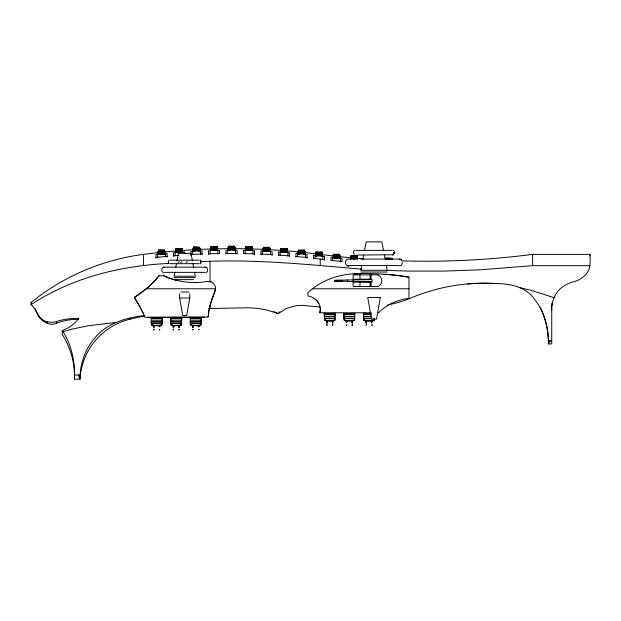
<?xml version="1.0" encoding="UTF-8"?>
<svg xmlns="http://www.w3.org/2000/svg" width="621" height="621" viewBox="0 0 621 621"><rect width="100%" height="100%" fill="white"/><g stroke="black" fill="none" stroke-linecap="round" stroke-linejoin="round"><path stroke-width="0.93" d="M144.499 315.957L130.045 319.171A65.477 65.477 0 0 0 80.008 379.136L74.497 379.136C75.234 362.214 71.687 344.702 62.263 330.465C68.752 328.253 74.753 324.17 78.525 318.371L72.905 318.457A69.071 66.672 90 0 0 60.074 320.483L55.036 321.942A16.581 15.859 -90 0 1 48.71 321.942C38.223 321.204 37.625 309.832 31.05 304.639L31.05 302.466A225.283 225.283 0 0 1 143.544 254.369A686.671 686.671 0 0 1 216.209 248.842M551.743 310.298C551.479 304.344 553.218 298.414 556.354 293.368C560.584 286.739 567.99 282.997 575.457 281.259C579.471 279.869 583.197 277.548 585.968 274.296C591.029 268.924 590.152 261.13 589.95 254.369L532.624 254.369A825.208 825.208 0 0 1 401.228 260.843M168.524 262.737L168.586 262.023M394.009 253.484L394.087 252.654M402.555 262.52L401.36 265.509L399.551 265.858M74.497 374.968L78.153 374.968L80.008 379.136C79.837 364.543 84.898 349.809 94.283 338.6C106.222 323.432 125.853 317.595 144.328 315.592M161.258 252.7L161.809 252.848L161.344 252.576M180.61 252.46L180.61 250.573C178.964 249.805 180.377 251.753 179.05 251.792C177.715 251.753 179.127 249.805 177.482 250.573L177.482 252.46M195.817 249.689L196.003 249.2L194.978 249.2L194.978 249.626C196.531 251.07 197.051 249.541 198.099 249.2L197.253 249.626M196.787 249.758C195.677 250.527 197.059 248.71 196.601 249.991M213.306 249.021L213.5 248.532L212.467 248.532L212.467 248.967C214.02 250.403 214.548 248.874 215.588 248.532L214.75 248.967M213.74 249.091L214.284 248.943L213.818 249.215M233.085 250.123L233.085 248.245C231.439 247.476 232.859 249.425 231.524 249.463C230.189 249.425 231.61 247.476 229.964 248.245L229.964 250.123M231.276 248.804L231.804 248.881L231.315 248.594M249.3 249.184L248.765 248.959L249.231 249.231M268.07 251.264L268.07 249.386C266.425 248.617 267.845 250.558 266.51 250.605C265.175 250.558 266.595 248.617 264.95 249.386L264.95 251.264M266.223 249.867L266.657 250.201L266.588 249.665M283.712 251.132L284.286 251.063L283.766 251.202M285.559 252.46L285.559 250.573C283.921 249.805 285.334 251.753 283.999 251.792C282.664 251.753 284.084 249.805 282.439 250.573L282.439 252.46M300.766 252.677L300.96 252.188L299.935 252.188L299.935 252.623C301.488 254.059 302.008 252.537 303.056 252.188L302.21 252.623M318.262 254.626L318.449 254.136L317.424 254.136L317.424 254.571C318.977 256.007 319.505 254.478 320.545 254.136L319.706 254.571M318.705 254.626L319.194 254.905L318.814 254.525M353.737 258.289L354.257 258.282L353.76 258.476M154.155 327.585L153.721 327.826L153.721 327.345M154.155 329.65C153.216 330.698 154.148 328.393 153.938 329.922M159.915 326.778C161.219 325.466 157.99 325.466 159.294 326.778M159.318 329.65C160.039 330.791 159.814 328.377 159.286 329.829M172.964 326.685C172.941 324.154 174.354 327.686 173.95 326.266M172.855 326.266L173.127 325.815M179.741 326.421C178.685 324.108 178.289 328.261 179.686 326.266M192.572 329.65C194.055 328.796 192.207 330.783 192.937 329.378M198.953 329.728L198.309 329.65L199.038 329.65M326.646 325.094L327.298 325.016L326.646 324.946M327.531 321.787C326.165 319.784 326.545 323.145 327.314 322.004M351.75 321.499L351.804 321.895M371.358 321.499L371.412 321.895M372.251 325.016C370.947 326.072 372.29 323.704 372.033 325.257M181.588 319.768L181.844 317.96L181.332 325.125A15.882 10.992 0 0 1 179.663 325.451M200.87 321.569L201.383 317.96L200.87 325.125A15.882 10.992 0 0 1 199.201 325.451M334.991 316.035L335.371 313.326L333.508 313.326M158.409 254.028L158.456 250.643L164.65 250.643L164.744 251.552L163.773 251.986L159.333 251.986M158.456 250.643L158.363 251.552L164.744 251.552L164.526 250.077L158.58 250.077L158.456 250.806L164.65 250.806L164.526 250.077M175.852 249.984L176.069 248.509L182.023 248.509L182.147 249.238L175.945 249.238L176.069 248.509M193.395 251.078L193.441 247.694L199.636 247.694L199.729 248.602L193.348 248.602L193.441 247.694M211.815 250.41L211.815 248.043L210.837 247.608L217.226 247.942L217.125 247.034L210.93 247.034L210.837 247.942L211.815 248.377L216.248 248.377M228.334 247.655L228.551 246.18L234.497 246.18L234.622 246.91M246.801 250.426L246.801 248.058L245.823 247.624L252.211 247.95L252.11 247.042L245.916 247.042L245.823 247.95L246.801 248.384L251.233 248.384L252.211 247.624L251.233 248.058L251.233 250.426M263.366 251.264L263.537 247.321L269.483 247.321L269.7 248.796L269.607 247.88L263.413 247.88L263.312 248.796L264.29 249.231L268.73 249.231M280.808 252.436L281.026 248.509L286.972 248.509L287.197 249.658L287.096 249.075L280.902 249.075L280.808 249.984M298.297 251.598L298.398 250.69L304.593 250.69L304.686 251.598L303.708 252.033L299.252 251.947L298.297 251.598L304.686 251.598M339.625 258.111L339.578 254.726L333.384 254.726L333.283 255.635L334.261 255.743L334.261 258.111M350.873 256.294L357.067 256.294L350.873 256.294L350.78 257.203L351.75 257.637L356.19 257.637L357.168 256.877L356.19 257.311L356.213 259.167L351.727 259.167L351.75 257.311L350.78 256.877L357.168 257.203L356.943 255.736L350.997 255.736L350.873 256.457L357.067 256.457L356.943 255.736M385.765 259.361L385.858 258.786L392.053 258.786L392.146 259.361M189.785 293.749L189.785 298.018L186.688 315.538L182.721 315.538L179.632 298.018L179.632 293.749M174.796 272.371L174.074 276.174L195.336 276.174L194.614 272.371M175.704 267.62L176.434 263.816M176.977 260.96L178.429 253.352L190.981 253.352L192.432 260.96M361.694 265.532L360.793 270.267L387.248 270.267L386.347 265.532M362.959 258.903L363.681 255.122M364.589 250.387L366.219 241.864L381.83 241.864L383.452 250.387M193.566 247.135L193.441 247.857L199.636 247.857C196.453 245.419 187.356 247.965 199.512 247.298M211.055 246.467L210.93 247.197L217.125 247.197L217.008 246.467L211.055 246.63L217.008 246.467M228.427 246.91L228.551 246.18M246.04 246.483L245.916 247.205L252.11 247.205L251.986 246.483L246.04 246.646L251.986 246.483M281.026 248.509L280.902 249.238L287.096 249.238L286.972 248.509M298.522 250.131L298.398 250.853L304.593 250.853L304.469 250.131L298.522 250.294L304.469 250.131M322.136 256.023L321.957 252.072L316.011 252.072L315.794 253.547L316.772 253.981M316.011 252.072L315.887 252.801L322.082 252.801L321.957 252.072M333.508 254.168L333.384 254.889L339.578 254.889L339.454 254.168L333.508 254.331M385.983 258.22L385.858 258.949L392.053 258.949C388.878 256.504 379.773 259.05 391.929 258.383M215.572 287.919C213.694 297.11 208.586 305.827 208.369 315.569A7.413 6.482 0 0 1 208.019 317.036L145.12 317.323L140.4 307.775L134.315 297.436A96.791 96.177 90 0 0 147.588 287.67L149.63 285.823A96.34 96.014 90 0 0 158.999 275.778L163.742 275.778A72.936 72.936 0 0 0 206.972 281.445L210.923 281.841M161.794 325.125L162.306 317.96L161.794 325.125A15.882 10.992 0 0 1 160.133 325.451M333.19 320.816A15.882 10.992 0 0 0 334.859 320.49L335.371 313.326M352.806 320.816A15.882 10.992 0 0 0 354.475 320.49L354.979 313.326M373.974 318.674L373.617 320.211L373.112 320.32A15.308 10.588 0 0 1 372.297 320.459M372.414 320.816A15.882 10.992 0 0 0 374.083 320.49L374.416 319.039M168.136 261.418L169.114 259.997M371.35 312.774L319.745 312.774C322.33 305.02 315.67 297.102 308.063 295.992L307.682 292.794C320.25 281.034 337.242 274.536 354.35 273.791A262.419 261.829 -90 0 1 362.579 273.566M178.794 250.985L179.19 251.389L178.926 250.923M301.239 252.607L301.643 253.003L301.371 252.537M370.908 281.771L370.558 282.206L355.53 282.159A10.899 4.168 0 0 0 353.147 282.097M173.08 329.479C173.67 331.009 173.74 328.33 173.15 329.79M352.557 325.094C351.3 325.94 352.643 323.727 352.534 325.264M200.195 262.636L200.498 261.969M393.287 253.422L393.667 252.592M201.134 262.947L200.296 263.886M551.743 340.789L550.237 340.789L548.413 343.918L551.743 343.918L551.743 309.677A45.333 45.333 0 0 1 551.727 308.032M336.272 256.582C336.745 257.901 336.357 255.86 336.714 256.721M154.303 326.685C154.761 324.604 152.525 326.739 153.48 326.638M178.669 326.009L179.143 325.746M178.879 329.409C179.065 331.055 179.803 328.447 178.864 329.728M192.463 326.009L193.372 325.846L193.372 326.685M346.797 325.264C346.231 323.789 346.588 325.986 346.332 325.21M352.441 322.206C354.048 321.274 350.943 320.452 351.843 322.051M365.761 321.267L365.761 322.004M366.53 322.004L366.421 321.181M371.684 322.757L371.684 323.145M372.328 322.051C373.221 320.452 370.116 321.274 371.723 322.206M378.562 312.774C386.635 304.624 397.595 299.578 408.975 298.39L408.975 277.168L399.963 275.809A262.062 261.27 -90 0 0 386.34 274.366M268.606 310.547L278.146 313.659L286.149 308.544L295.743 305.773A38.673 38.626 90 0 1 303.39 305.431L320.087 307.022M198.984 326.778C200.288 325.466 197.067 325.466 198.363 326.778M326.724 324.822L327.135 324.822M332.483 324.713C332.289 326.359 333.547 323.921 332.39 325.094M346.262 321.181L346.231 322.144M346.813 322.082L346.922 321.267M346.844 322.144C348.117 321.018 345.183 320.638 346.099 322.051M31.05 304.639C71.896 277.665 120.784 265.648 169.254 263.405M354.63 250.139L353.403 251.909L354.211 254.726M393.83 254.726L357.611 255.06M178.048 262.45L179.415 261.751M180.641 262.435L182.062 261.736M186.09 262.427L187.511 261.736M158.363 251.226L159.333 251.66L164.744 251.226M158.052 251.226L159.108 251.691L165.054 251.226L165.054 254.005L158.099 254.028L158.052 251.226L165.054 251.226M175.549 252.436L175.549 249.658L181.495 250.123L182.543 249.658L182.543 252.436M193.084 251.078L193.038 248.276L198.984 248.742L200.04 248.276L199.993 251.078M199.683 251.078L199.729 248.276L198.759 248.71L198.759 251.078M210.581 250.41L210.535 247.608L211.582 248.082L217.529 247.608L217.482 250.41M228.07 250.123L228.023 247.321L233.97 247.795L235.025 247.321L235.025 250.108M234.668 250.123L234.715 247.321L233.744 247.763L233.744 250.123M245.567 250.426L245.52 247.624L251.466 248.097L252.514 247.624L252.514 250.41M269.7 248.462L268.73 248.897L268.73 251.264M263.056 251.264L263.009 248.462L268.955 248.936L270.011 248.462L269.956 251.264M287.197 249.658L286.219 250.092L286.219 252.46M280.506 252.436L280.506 249.658L286.452 250.123L287.5 249.658L287.5 252.436M298.041 254.074L297.995 251.272L299.043 251.738L304.989 251.272L304.989 254.051M304.639 254.074L304.686 251.272L303.708 251.707L303.708 254.074M322.439 256.023L322.485 253.221L321.204 253.655L321.204 256.023M339.671 255.309L338.693 255.743L338.693 258.111M333.027 258.111L332.98 255.309L338.926 255.774L339.974 255.309L339.928 258.111M338.693 256.069L339.671 255.635L339.578 254.726M350.469 259.656L350.469 256.877L351.525 257.342L357.471 256.877L357.471 259.656M326.786 321.127L326.545 322.004M352.13 324.783L352.526 324.884M352.425 325.257L352.029 325.156M63.156 331.684L71.229 329.293L88.229 325.784L115.778 322.478M205.722 272.728C208.291 272.316 208.291 267.589 205.722 267.17L163.688 267.17C161.118 267.589 161.118 272.316 163.688 272.728M205.225 267.271L205.722 267.17M347.876 259.066C344.29 259.625 344.865 266.642 348.761 265.974M347.876 265.974L348.49 265.858M399.551 259.182L400.786 259.182L401.857 260.075M387.923 304.779L389.608 304.484A107.099 106.773 90 0 0 399.357 302.132L401.74 301.402A102.574 102.17 90 0 0 408.719 298.903C427.442 290.729 447.477 285.676 467.83 283.929A195.134 193.969 90 0 1 493.416 283.463C508.42 283.347 525.948 286.188 534.86 299.764C544.586 312.208 548.863 328.261 548.413 343.918A88.555 88.555 0 0 0 540.247 307.084M192.937 325.746L192.339 326.118L192.549 326.638M332.67 321.041C330.62 322.602 334.882 321.903 332.53 321.127M366.149 321.041C364.279 322.602 367.997 321.903 366.289 321.127M158.208 254.222L155.987 254.486L155.987 258.313M155.987 257.459L167.119 256.326M163.556 253.702L167.119 253.352L167.119 257.226M589.95 265.679L532.624 265.679L479.645 269.848L444.186 271.082L408.696 271.082L386.301 270.414M175.549 252.6L173.484 252.755L173.484 256.535M180.074 252.258L184.608 251.916L184.608 253.787M173.484 255.728L178.933 255.316M192.859 251.412L190.973 251.521L190.973 255.363M199.465 251.063L202.104 250.931L202.104 254.695M190.973 254.509L202.104 253.942M200.645 261.651C254.556 258.934 308.311 264.569 361.942 269.157M208.602 308.513L248.361 307.806A86.629 86.575 90 0 1 268.606 310.539M548.413 340.867L550.237 340.789M210.403 250.667L208.47 250.729L208.47 254.54M208.47 253.756L219.593 253.508L219.593 250.449L217.133 250.457L217.226 247.608L216.248 248.043L216.248 250.41M347.581 279.993L372.142 279.597L372.142 281.818L347.581 281.422L347.581 279.993L334.665 280.288L334.665 281.119L347.581 281.336M228.505 250.356L225.959 250.379L225.959 254.067M225.959 253.469L237.09 253.484M229.304 248.09L233.744 248.09L234.715 247.655L234.622 246.747L228.427 246.747L228.334 247.321L229.304 247.763L229.304 250.123M228.023 247.321L235.025 247.321M210.535 247.608L217.529 247.608M229.242 247.655L233.806 247.655M245.52 247.624L252.514 247.624M193.441 248.02L199.636 248.02L199.512 247.135M229.281 247.996L233.768 247.965M193.038 248.276L200.04 248.276M211.784 248.284L216.271 248.253L216.271 249.898L211.784 249.898L216.271 249.867M246.77 248.299L251.257 248.268M263.009 248.462L270.011 248.462M176.069 248.672L182.023 248.509M229.964 248.679L230.802 248.679M232.238 248.679L233.085 248.679M281.026 248.672L286.972 248.672M264.228 248.796L268.792 248.796M194.295 248.912L198.782 248.912M181.262 252.46L181.262 250.092L182.24 249.984L182.147 249.075L175.945 249.401M194.319 249.037L198.759 249.037M248.299 248.982L247.453 248.547C249.099 247.779 247.678 249.72 249.013 249.766C250.348 249.72 248.936 247.779 250.573 248.547L249.735 248.982M268.753 249.106L264.267 249.106L264.267 250.752L268.753 250.721M175.549 249.658L182.543 249.658M280.506 249.658L287.5 249.658M264.95 249.821L265.788 249.821M267.224 249.821L268.07 249.821M176.768 249.984L181.324 249.984M246.77 249.883L251.257 249.883M281.717 249.984L286.281 249.984M164.526 250.24L158.58 250.077M181.285 250.294L176.806 250.294L176.806 251.94L181.285 251.94M281.755 250.325L286.242 250.294M355.934 250.387L392.107 250.387M176.83 250.418L181.262 250.418M281.787 250.418L286.219 250.418M194.295 250.535L198.782 250.535M158.456 250.969L164.65 250.969M177.482 251.008L178.328 251.008M179.764 251.008L180.61 251.008M282.439 251.008L283.285 251.008M284.721 251.008L285.559 251.008M297.995 251.272L304.989 251.272M159.31 251.862L163.797 251.862M176.806 251.909L181.285 251.909M281.755 251.909L286.242 251.909M299.252 251.909L303.739 251.909L303.739 253.562L299.252 253.523M281.755 251.94L286.242 251.94M316.011 252.235L321.957 252.235M182.962 252.436L175.13 252.436L175.13 256.046M159.993 252.576L160.839 252.576M162.267 252.576L163.113 252.576M322.082 252.964L315.887 252.638L322.082 252.638L322.183 253.547L315.794 253.221L316.772 253.655L316.772 256.023M315.538 256.023L315.491 253.221L322.485 253.221M159.31 253.477L163.797 253.477M159.31 253.508L163.797 253.508M315.491 253.221L321.437 253.686L321.437 256.023M316.741 253.857L321.228 253.857M316.741 253.888L321.228 253.888M332.98 255.309L339.974 255.309M316.741 255.472L321.228 255.472M334.199 255.635L338.763 255.635M334.238 255.945L338.724 255.945L334.238 255.984L334.238 257.599L338.724 257.56M356.943 255.899L350.997 255.736M334.921 256.659L335.759 256.659M337.195 256.659L338.041 256.659M350.469 256.877L357.471 256.877M351.727 257.513L356.213 257.513M353.256 258.227L352.41 257.793C354.055 257.024 352.635 258.973 353.97 259.019C355.305 258.973 353.885 257.024 355.53 257.793L355.53 258.227A825.208 825.208 0 0 0 363.922 258.856M354.692 258.227L355.53 258.227M360.948 259.066L392.053 259.112L391.929 258.22M392.511 259.066L400.165 259.066M170.17 260.199L199.24 260.199M170.17 263.684L199.24 263.684M349.064 265.509L398.977 265.509M360.793 272.021L387.248 272.021M164.65 272.355L204.767 272.355M383.281 274.575L385.136 274.575M174.074 277.587L195.336 277.587M175.766 279.636L193.643 279.636M334.665 280.374L342.551 280.374L342.551 281.034L334.665 281.041M146.3 288.765L215.588 288.765M312.456 288.765L408.975 288.765M180.882 292.041L188.931 292.041M179.632 298.018L189.785 298.018M326.359 320.816A15.882 10.992 0 0 1 324.69 320.49L324.178 313.326L326.041 313.326M371.568 320.925A15.882 10.992 0 0 1 363.914 320.49L363.394 313.326L365.257 313.326M325 313.892L334.548 313.892M344.608 313.892L354.156 313.892M364.216 313.892L371.288 313.892M325 314.242L334.548 314.242M344.608 314.242L354.156 314.242M364.216 314.242L371.288 314.242M325 316.306L334.548 316.306M344.608 316.306L354.156 316.306M364.216 316.306L371.381 316.306M325 316.663L334.548 316.663M344.608 316.663L354.156 316.663M364.216 316.663L371.467 316.663M324.178 318.309L335.371 318.309M345.967 320.816A15.882 10.992 0 0 1 344.298 320.49L343.786 313.326L343.786 318.309L354.979 318.309M363.394 318.309L371.793 318.309M151.935 318.526L161.483 318.526M171.466 318.526L181.022 318.526M191.004 318.526L200.56 318.526M371.257 318.674L364.007 318.674L364.372 320.211L364.884 320.32A15.308 10.588 0 0 0 365.691 320.459M151.935 318.876L161.483 318.876M171.466 318.876L181.022 318.876M191.004 318.876L200.56 318.876M151.935 320.941L161.483 320.941M171.466 320.941L181.022 320.941M191.004 320.941L200.56 320.941M151.935 321.298L161.483 321.298M171.466 321.298L181.022 321.298M191.004 321.298L200.56 321.298M151.113 317.96L151.113 322.943L162.306 322.943M171.039 320.669L170.651 317.96L170.651 322.943L181.844 322.943M190.181 317.96L190.181 322.943L201.383 322.943M194.598 282.516L195.964 282.524M234.21 250.348L237.09 250.379L237.09 254.067M246.032 250.48L243.455 250.449L243.455 253.554L254.579 253.857M252.817 250.69L254.579 250.744L254.579 254.556M260.944 254.082L272.068 254.672M265.819 251.21L260.944 250.954L260.944 254.719M269.39 251.404L272.068 251.544L272.068 255.386M283.075 252.289L278.441 251.94L278.441 255.689M287.709 252.638L289.565 252.778L289.565 256.551M278.441 255.068L289.565 255.899M295.93 256.465L307.053 257.575M298.569 253.609L295.93 253.352L295.93 257.226M340.611 258.367L342.039 258.507L342.039 261.55L330.915 260.323L330.915 257.273L336.955 257.987M348.412 259.12L350.19 259.299M78.153 374.968L80.008 375.146M324.55 259.586L313.426 258.328M305.602 254.292L307.053 254.47L307.053 258.297M315.321 255.448L313.426 255.223L313.426 258.841M322.835 256.31L324.55 256.512L324.55 260.3M198.673 325.746L199.147 326.009M392.969 250.053L394.188 250.783L394.692 252.553M392.519 254.975L392.969 255.06M163.688 267.17L164.185 267.271M519.692 287.601L530.676 290.209L554.126 297.7M366.328 324.713L365.885 325.264L366.351 324.822M163.742 275.778L163.773 275.794A73.006 72.898 -90 0 0 175.875 280.149M298.344 254.074L298.297 251.272L299.275 251.707L299.275 254.074M280.808 249.658L281.787 250.092L281.787 252.46M263.312 248.462L264.29 248.897L264.29 251.264M193.348 248.276L194.319 248.71L194.319 251.078M200.296 259.997L201.134 260.936M173.546 327.345L173.546 327.826L173.112 327.585M370.908 279.644L370.558 279.209L355.53 279.256A10.899 4.168 0 0 1 353.147 279.318M393.924 252.716L394.156 253.547M343.786 318.309L344.306 320.49M190.181 322.943L190.701 325.125A15.882 10.992 0 0 0 198.355 325.559M170.651 322.943L171.163 325.125A15.882 10.992 0 0 0 172.832 325.451M151.113 322.943L151.633 325.125A15.882 10.992 0 0 0 153.294 325.451M384.36 255.122L385.082 258.903M192.976 263.816L193.705 267.62M363.394 313.326L363.65 315.134M324.178 313.326L324.434 315.134M532.624 254.369L532.624 265.679M374.075 318.713L374.075 320.49M371.086 274.87L371.086 279.365M371.086 282.058L371.086 286.545M370.139 274.87L370.139 279.209M370.139 282.206L370.139 286.545M363.914 317.82L363.914 320.49M359.978 274.87L359.978 279.209M359.978 282.206L359.978 286.545M356.423 257.342L356.423 258.903M354.467 317.82L354.467 320.49M351.525 257.342L351.525 258.903M340.393 261.697L340.393 258.088L332.561 258.088L332.561 260.797M338.926 255.774L338.926 258.111M338.041 258.111L338.041 256.232C336.396 255.456 337.816 257.405 336.481 257.451C335.146 257.405 336.559 255.456 334.921 256.232L334.921 258.111M334.859 317.82L334.859 320.49M334.028 255.774L334.028 258.111M324.69 317.82L324.69 320.49M322.904 259.609L322.904 255.999L315.072 255.999L315.072 258.709M320.257 259.104L320.257 265.679M316.539 253.686L316.539 256.023M305.408 257.661L305.408 254.051L297.575 254.051L297.575 256.76M304.593 250.69L298.398 250.69M303.941 251.738L303.941 254.074M299.043 251.738L299.043 254.074M287.919 256.046L287.919 252.436L280.087 252.436L280.087 255.146M286.452 250.123L286.452 252.46M281.554 250.123L281.554 252.46M279.947 311.781A31.353 31.353 0 0 0 278.146 313.605L278.146 313.659M270.422 254.858L270.422 251.249L262.59 251.249L262.59 253.958M269.483 247.321L269.607 248.051L263.413 248.051L263.537 247.321M268.955 248.936L268.955 251.264M264.057 248.936L264.057 251.264M252.933 254.02L252.933 250.41L245.101 250.41L245.101 254.02M252.11 247.042L245.916 247.042M251.466 248.097L251.466 250.426M246.568 248.097L246.568 250.426M235.437 253.717L235.437 250.108L227.604 250.108L227.604 253.717M233.97 247.795L233.97 250.123M229.071 247.795L229.071 250.123M217.948 254.005L217.948 250.395L210.115 250.395L210.115 254.005M217.125 247.034L210.93 247.034M216.481 248.082L216.481 250.41M211.582 248.082L211.582 250.41M210.03 261.371L210.03 281.585M210.03 305.796L210.03 308.451M204.736 317.323L186.828 317.323M200.87 323.347L200.87 325.125M200.451 254.664L200.451 251.055L192.626 251.055L192.626 254.664M198.984 248.742L198.984 251.078M194.086 248.742L194.086 251.078M190.701 323.347L190.701 325.125M185.198 317.323L167.29 317.323M181.495 250.123L181.495 252.46M181.332 323.347L181.332 325.125M176.83 252.46L176.83 250.092L175.852 249.658L175.852 252.436M176.597 250.123L176.597 252.46M171.163 323.347L171.163 325.125M165.667 317.323L147.759 317.323M165.465 256.714L165.465 254.005L157.641 254.005L157.641 257.614M164.006 251.691L164.006 254.028M163.773 251.66L163.773 254.028M163.113 254.028L163.113 252.142C161.468 251.373 162.888 253.321 161.553 253.36C160.218 253.321 161.639 251.373 159.993 252.142L159.993 254.028M159.333 251.66L159.333 254.028M159.108 251.691L159.108 254.028M151.633 323.347L151.633 325.125M143.544 254.369L143.544 265.679M130.045 318.169L130.045 319.171M78.525 318.371L78.525 319.419A53.383 53.383 0 0 0 56.558 323.324A12.42 12.42 0 0 1 47.196 323.324A19.383 19.383 0 0 1 35.529 309.343A11.325 11.325 0 0 0 35.366 308.66M62.263 330.465L62.263 334.354A79.535 79.535 0 0 1 74.497 379.136M56.558 321.538L56.558 323.324M47.196 321.538L47.196 323.324M35.529 309.343L35.529 310.213M209.518 308.101A73.34 73.34 0 0 0 208.369 315.569A5.783 5.783 0 0 1 208.019 317.036M31.05 302.466A11.325 11.325 0 0 1 31.609 302.893M217.133 248.819A686.671 686.671 0 0 1 245.745 248.804M246.669 248.819A686.671 686.671 0 0 1 320.257 254.369A825.208 825.208 0 0 0 354.614 258.095M589.95 254.369A23.94 23.94 0 0 1 589.717 255.883M551.774 306.386A45.333 45.333 0 0 1 552.046 303.102M273.442 311.509A71.268 71.268 0 0 1 278.146 313.605M320.18 307.931A14.205 11.512 0 0 1 319.745 312.774M467.83 283.929A195.134 193.969 -90 0 1 493.416 283.463M333.081 320.459A15.308 10.588 0 0 0 333.888 320.32L334.393 320.211L334.758 318.674L324.791 318.674L325.156 320.211L325.66 320.32A15.308 10.588 0 0 0 326.475 320.459M332.258 320.568A15.308 10.588 0 0 1 327.29 320.568M332.344 320.925A15.882 10.992 0 0 1 327.205 320.925M352.689 320.459A15.308 10.588 0 0 0 353.504 320.32L354.009 320.211L354.366 318.674L344.399 318.674L344.764 320.211L345.276 320.32A15.308 10.588 0 0 0 346.083 320.459M351.866 320.568A15.308 10.588 0 0 1 346.906 320.568M351.952 320.925A15.882 10.992 0 0 1 346.821 320.925M371.482 320.568A15.308 10.588 0 0 1 366.514 320.568M199.085 325.094A15.308 10.588 0 0 0 199.9 324.954L200.404 324.845L200.762 323.308L190.802 323.308L191.167 324.845L191.672 324.954A15.308 10.588 0 0 0 192.479 325.094M198.27 325.202A15.308 10.588 0 0 1 193.302 325.202M179.554 325.094A15.308 10.588 0 0 0 180.362 324.954L180.866 324.845L181.231 323.308L171.264 323.308L171.629 324.845L172.133 324.954A15.308 10.588 0 0 0 172.948 325.094M178.732 325.202A15.308 10.588 0 0 1 173.764 325.202M178.817 325.559A15.882 10.992 0 0 1 173.678 325.559M160.016 325.094A15.308 10.588 0 0 0 160.831 324.954L161.336 324.845L161.693 323.308L151.726 323.308L152.091 324.845L152.595 324.954A15.308 10.588 0 0 0 153.41 325.094M159.193 325.202A15.308 10.588 0 0 1 154.233 325.202M159.279 325.559A15.882 10.992 0 0 1 154.148 325.559M206.979 281.453A7.374 7.367 0 0 1 214.92 291.839A73.325 73.301 90 0 0 210.123 305.423M143.141 313.116A157.54 156.546 90 0 0 134.315 297.436L147.588 287.67A96.208 96.208 0 0 0 158.999 275.778M354.35 273.799A260.502 260.502 0 0 1 408.975 277.168M315.74 299.71A15.804 10.875 0 0 1 318.806 303.568M178.864 327.515L179.422 327.655L178.864 327.515M192.657 327.515L193.216 327.655L192.689 327.446M326.646 322.881L327.205 323.021L326.646 322.881M332.39 322.881L332.949 323.021L332.39 322.881M351.998 322.881L352.557 323.021L351.998 322.881M365.87 322.881L366.429 323.021L365.87 322.881M380.339 297.443L376.481 319.241L371.56 319.241L367.702 297.443L380.339 297.443M233.768 249.58L229.281 249.58L233.768 249.611M378.034 274.87L353.147 274.87L353.147 286.545L378.034 286.545A6.396 6.396 0 0 0 378.034 274.87"/></g></svg>
